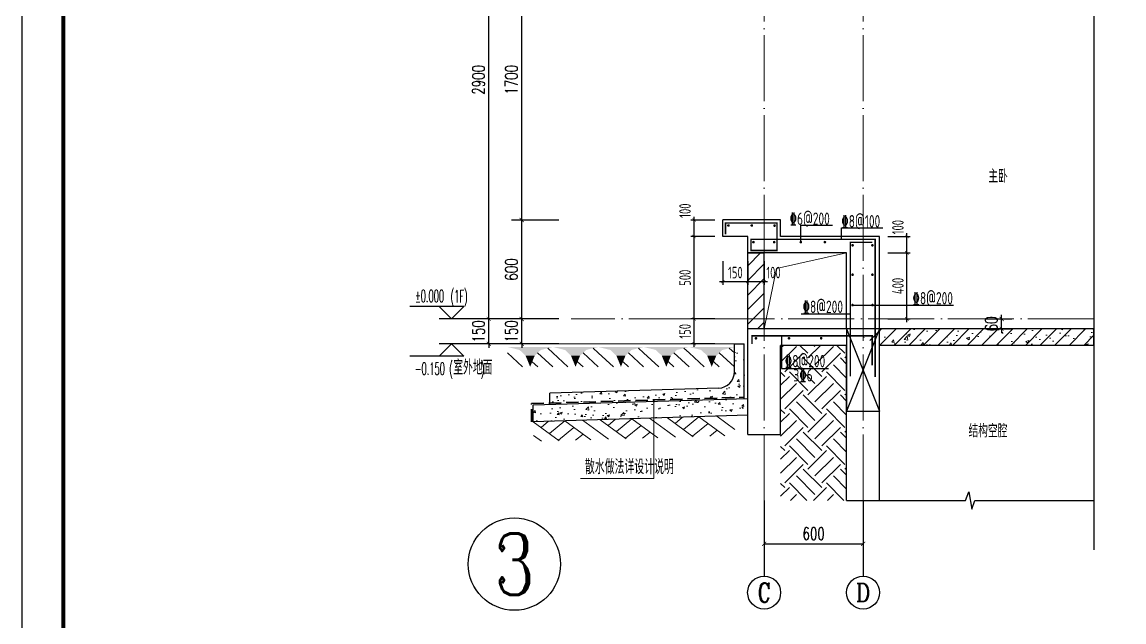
# Model space of a CAD drawing. Extents: x -668857 to 143095, y -247466 to 228182.
# Drawn here: x 13935 to 20617, y 150746 to 154384 of the extents above; entities that cross this region are included whole.
import ezdxf
from ezdxf.enums import TextEntityAlignment as Align

# ---------------------------------------------------------------- set-up
doc = ezdxf.new("R2010")
doc.units = 0
doc.header["$LTSCALE"] = 1000
doc.linetypes.add('DASH', pattern=[0.35, 0.25, -0.1])
doc.linetypes.add('DOTE', pattern=[2.42, 2, -0.2, 0.02, -0.2])
doc.layers.get('0').update_dxf_attribs({"linetype": 'CONTINUOUS'})
doc.layers.get('DEFPOINTS').update_dxf_attribs({"linetype": 'CONTINUOUS'})
for name, color, linetype in [('A-AXIS_TEXT', 7, 'CONTINUOUS'), ('AXIS', 3, 'CONTINUOUS'), ('COLUMN', 4, 'CONTINUOUS'), ('DIM', 2, 'CONTINUOUS'), ('DIM_ELEV', 3, 'CONTINUOUS'), ('DIM_SYMB', 3, 'CONTINUOUS'), ('PUB_DIM', 3, 'CONTINUOUS'), ('PUB_TEXT', 2, 'CONTINUOUS'), ('REIN', 6, 'CONTINUOUS'), ('S-大样-砼线', 7, 'CONTINUOUS'), ('S-引出线', 40, 'CONTINUOUS'), ('TEXT', 2, 'CONTINUOUS'), ('WALL', 5, 'CONTINUOUS'), ('yichutu', 7, 'CONTINUOUS'), ('立面-看线', 251, 'CONTINUOUS')]:
    doc.layers.add(name, color=color, linetype=linetype)
for name, color, linetype, lineweight in [('AXIS_TEXT', 7, 'CONTINUOUS', 20), ('DOTE', 19, 'DOTE', 9), ('PUB_HATCH', 8, 'CONTINUOUS', 9), ('图框', 9, 'CONTINUOUS', 18), ('填充', 251, 'CONTINUOUS', 5), ('平面-排水沟', 86, 'CONTINUOUS', 15), ('立面-中轮廓线', 30, 'CONTINUOUS', 35), ('立面-洞口示意', 152, 'CONTINUOUS', 13), ('粉刷', 251, 'CONTINUOUS', 9)]:
    doc.layers.add(name, color=color, linetype=linetype, lineweight=lineweight)
doc.styles.add('_TCH_AXIS', font='COMPLEX', dxfattribs={"bigfont": 'GBCBIG'})
doc.styles.add('_TCH_DIM', font='SIMPLEX.shx', dxfattribs={"width": 0.7, "bigfont": 'GBCBIG.shx'})
doc.styles.add('_TCH_DIM_T3', font='SIMPLEX', dxfattribs={"width": 0.705882, "bigfont": 'GBCBIG'})
doc.styles.add('COMPLEX', font='COMPLEX')
doc.styles.add('DIM_FONT_T3', font='SIMPLEX', dxfattribs={"width": 0.705882, "bigfont": 'GBCBIG'})
doc.styles.add('TSSD_DIMENSION', font='Tssdeng.shx', dxfattribs={"width": 0.7, "bigfont": 'tssdchn.shx'})
doc.styles.add('TSSD_REIN', font='tssdeng.shx', dxfattribs={"width": 0.7, "height": 300, "bigfont": 'tssdchn.shx'})
doc.dimstyles.new('_TCH_ARCH&&25', dxfattribs={"dimtxt": 74.375, "dimasz": 25, "dimexe": 62.5, "dimexo": 75, "dimgap": 25, "dimtad": 1, "dimdec": 0, "dimzin": 0, "dimdsep": 46, "dimtxsty": '_TCH_DIM_T3', "dimblk": 'ARCHTICK', "dimcen": 0.09, "dimclrt": 7, "dimazin": 0, "dimtfac": 1, "dimtdec": 0, "dimtix": 1, "dimtmove": 2, "dimatfit": 3, "dimldrblk": 'ARCHTICK', "dimfxl": 0, "dimtolj": 1, "dimtzin": 0, "dimarcsym": 0})
doc.dimstyles.new('TSSD_20_20', dxfattribs={"dimtxt": 60, "dimasz": 20, "dimexe": 20, "dimexo": 50, "dimgap": 20, "dimtad": 1, "dimdec": 0, "dimzin": 0, "dimdsep": 46, "dimtxsty": 'TSSD_DIMENSION', "dimblk": 'ARCHTICK', "dimblk1": 'ARCHTICK', "dimblk2": 'ARCHTICK', "dimcen": 0, "dimdle": 20, "dimclrt": 7, "dimadec": 0, "dimazin": 0, "dimtfac": 1, "dimtdec": 0, "dimtix": 1, "dimtmove": 2, "dimatfit": 3, "dimfxl": 0, "dimtolj": 1, "dimtzin": 0, "dimarcsym": 0})
pattern_1 = [(50, (28072.99, 249033.25), (143.452037, -12.550427), [15, -165]), (355, (28072.99, 249033.25), (-27.750267, 150.438427), [12, -132]), (100.4514, (28084.94, 249032.2), (115.701876, 137.88791), [12.74804, -140.22842]), (46.1842, (28072.99, 249073.25), (213.44821, -33.1038), [22.5, -247.5]), (96.6356, (28090.77, 249070.5), (186.93254, 194.82357), [19.12206, -210.3426]), (351.1842, (28072.99, 249073.25), (186.93239, 194.82372), [18, -198]), (21, (28092.99, 249063.25), (119.38141, -80.52378), [15, -165]), (326, (28092.99, 249063.25), (48.663066, 145.03001), [12, -132]), (71.4514, (28102.93, 249056.54), (168.044526, 64.5061), [12.74804, -140.22842]), (37.5, (28072.986, 249033.25), (2.431971, 66.578771), [0, -130.4, 0, -134, 0, -132.5]), (7.5, (28072.986, 249033.25), (52.613907, 78.882342), [0, -76.4, 0, -127.4, 0, -50.5]), (327.5, (28028.386, 249033.25), (106.764487, -4.510974), [0, -50, 0, -156, 0, -207]), (317.5, (28008.39, 249033.25), (116.637234, 20.020996), [0, -65, 0, -103.6, 0, -147])]

# ---------------------------------------------------------------- blocks, each defined once
blk = doc.blocks.new('GFDDDDRG')
at = {"layer": '图框'}
blk.add_lwpolyline([(923310, -107437), (923310, -159999), (893610, -159999), (893610, -107437)], close=True, dxfattribs=at)
blk.add_lwpolyline([(923310, -107437), (923310, -159999), (893610, -159999), (893610, -107437)], close=True, dxfattribs=at)
at = {"layer": '图框', "const_width": 50}
blk.add_lwpolyline([(894110, -159499), (922810, -159499), (922810, -108687), (894110, -108687)], close=True, dxfattribs=at)
blk = doc.blocks.new('$LINEPAT$素土夯实')
at = {"color": 0}
for p, q in [((0, -210), (210, 0)), ((120, -300), (420, 0)), ((420, 0), (608, -188)), ((495, -300), (795, 0)), ((615, 0), (705, -90)), ((315, -105), (502, -293)), ((210, -210), (300, -300)), ((705, -300), (795, -210))]:
    blk.add_line(p, q, dxfattribs=at)
blk = doc.blocks.new('$LinePat$自然土壤')
at = {"color": 0}
for p, q in [((0, -90), (71, -19)), ((0, -300), (211, -89)), ((420, -300), (630, -90)), ((210, -300), (286, -224))]:
    blk.add_line(p, q, dxfattribs=at)
for points in [[(0, 0), (630, 0), (168, -45), (462, -45)], [(168, -45), (462, -45), (252, -132), (378, -132)], [(252, -132), (378, -132), (315, -300)]]:
    blk.add_solid(points, dxfattribs=at)
blk = doc.blocks.new('sanshui')
at = {"layer": '粉刷'}
h = blk.add_hatch(dxfattribs=at)
h.set_pattern_fill('混凝土', color=256, scale=20)
h.set_pattern_definition(pattern_1)
edge = h.paths.add_edge_path()
edge.add_line((346317.8, 427329.6), (346257.8, 427329.6))
edge.add_line((346257.8, 427329.6), (346257.8, 427160.3))
edge.add_arc((346157.8, 427160.3), 100, 271.71836, 360, ccw=False)
edge.add_line((346160.8, 427060.3), (345137.8, 427029.6))
edge.add_line((345137.8, 427029.6), (345137.8, 426969.6))
edge.add_line((345137.8, 426969.6), (346317.8, 427005))
edge.add_line((346317.8, 427005), (346317.8, 427329.6))
h = blk.add_hatch(dxfattribs=at)
h.set_pattern_fill('混凝土', color=256, scale=20)
h.set_pattern_definition(pattern_1)
h.paths.add_polyline_path([(346337.8, 426895.6), (346337.8, 426995.6), (345037.8, 426956.6), (345037.8, 426856.6)])
at = {"layer": 'COLUMN'}
for p, q in [((346257.8, 427329.6), (346317.8, 427329.6)), ((346257.8, 427160.3), (346257.8, 427329.6)), ((346317.8, 426995), (346317.8, 427329.6)), ((346160.8, 427060.3), (345137.8, 427029.6)), ((346338.1, 426995.6), (345037.8, 426956.6)), ((345137.8, 426959.6), (345137.8, 427029.6)), ((345037.8, 426856.6), (345037.8, 426956.6)), ((346338.1, 426895.6), (345037.8, 426856.6))]:
    blk.add_line(p, q, dxfattribs=at)
blk.add_arc((346157.8, 427160.3), 100, 271.71836, 0, dxfattribs=at)
at = {"layer": '立面-中轮廓线', "linetype": 'DASH', "ltscale": 0.3}
blk.add_lwpolyline([(345027.8, 426856.6), (345027.8, 426966.3), (346317.8, 427005)], dxfattribs=at)
at = {"layer": '粉刷'}
blk.add_line((344881.5, 427329.6), (346257.8, 427329.6), dxfattribs=at)
at = {"layer": '粉刷', "yscale": 0.4, "zscale": 0.4}
for name, p, xscale, rotation in [('$LinePat$自然土壤', (345156.8, 427309.6), -0.4369306507241237, 359.9999999999903), ('$LinePat$自然土壤', (345432, 427309.6), -0.4369306507241237, 359.9999999999903), ('$LinePat$自然土壤', (345707.3, 427309.6), -0.4369306507241237, 359.9999999999903), ('$LinePat$自然土壤', (345982.6, 427309.6), -0.4369306507241237, 359.9999999999903), ('$LinePat$自然土壤', (346257.8, 427309.6), -0.4369306507241237, 359.9999999999903), ('$LINEPAT$素土夯实', (345444.5, 426868.8), -0.5117605352322558, 1.718358001643932), ('$LINEPAT$素土夯实', (345851.2, 426881), -0.5117605352322558, 1.718358001643932), ('$LINEPAT$素土夯实', (346257.8, 426893.2), -0.5117605352322558, 1.718358001643932)]:
    blk.add_blockref(name, p, dxfattribs=dict(at, xscale=xscale, rotation=rotation))
blk = doc.blocks.new('yct-1051-594-26275-14850-25-1002.0')
at = {"layer": 'yichutu', "color": 7}
blk.add_lwpolyline([(0, 0), (0, 14850), (26275, 14850), (26275, 0)], close=True, dxfattribs=at)
blk = doc.blocks.new('_ArchTick')
at = {"color": 0, "linetype": 'ByBlock', "const_width": 0.15}
blk.add_lwpolyline([(-0.5, -0.5), (0.5, 0.5)], dxfattribs=at)
blk = doc.blocks.new('*D2972')
at = {"layer": 'DEFPOINTS', "color": 0}
for p in [(19709.5, 152583.2), (19875.4, 152583.2), (19709.5, 152523.2)]:
    blk.add_point(p, dxfattribs=at)
at = {"layer": 'PUB_DIM', "color": 0, "lineweight": -2}
for p, q in [((19784.5, 152583.2), (19937.9, 152583.2)), ((19875.4, 152583.2), (19875.4, 152608.2)), ((19875.4, 152523.2), (19875.4, 152583.2)), ((19784.5, 152523.2), (19937.9, 152523.2)), ((19875.4, 152523.2), (19875.4, 152498.2))]:
    blk.add_line(p, q, dxfattribs=at)
at = {"layer": 'PUB_DIM', "color": 0, "lineweight": -2, "xscale": 25, "yscale": 25, "zscale": 25}
for p, rotation in [((19875.4, 152583.2), 270), ((19875.4, 152523.2), 90)]:
    blk.add_blockref('_ArchTick', p, dxfattribs=dict(at, rotation=rotation))
at = {"layer": 'PUB_DIM', "color": 7, "insert": (19813.3, 152553.2), "char_height": 74.38, "attachment_point": 5, "rotation": 90, "style": '_TCH_DIM_T3'}
blk.add_mtext('\\A1;60', dxfattribs=at)
blk = doc.blocks.new('*D2973')
at = {"layer": 'DEFPOINTS', "color": 0}
for p in [(18185.3, 152983.2), (18335.3, 152983.2), (18335.3, 152809.5)]:
    blk.add_point(p, dxfattribs=at)
at = {"layer": 'DIM', "color": 0, "lineweight": -2}
for p, q in [((18185.3, 152933.2), (18185.3, 152789.5)), ((18335.3, 152933.2), (18335.3, 152789.5)), ((18165.3, 152809.5), (18355.3, 152809.5))]:
    blk.add_line(p, q, dxfattribs=at)
at = {"layer": 'DIM', "color": 0, "lineweight": -2, "xscale": 20, "yscale": 20, "zscale": 20, "rotation": 180}
blk.add_blockref('_ArchTick', (18185.3, 152809.5), dxfattribs=at)
at = {"layer": 'DIM', "color": 0, "lineweight": -2, "xscale": 20, "yscale": 20, "zscale": 20}
blk.add_blockref('_ArchTick', (18335.3, 152809.5), dxfattribs=at)
at = {"layer": 'DIM', "color": 7, "insert": (18260.3, 152864.5), "char_height": 70, "attachment_point": 5, "style": 'TSSD_DIMENSION'}
blk.add_mtext('\\A1;150', dxfattribs=at)
blk = doc.blocks.new('*D2974')
at = {"layer": 'DEFPOINTS', "color": 0}
for p in [(18335.3, 152983.2), (18435.3, 152983.2), (18435.3, 152809.5)]:
    blk.add_point(p, dxfattribs=at)
at = {"layer": 'DIM', "color": 0, "lineweight": -2}
for p, q in [((18335.3, 152933.2), (18335.3, 152789.5)), ((18435.3, 152933.2), (18435.3, 152789.5)), ((18315.3, 152809.5), (18455.3, 152809.5))]:
    blk.add_line(p, q, dxfattribs=at)
at = {"layer": 'DIM', "color": 0, "lineweight": -2, "xscale": 20, "yscale": 20, "zscale": 20, "rotation": 180}
blk.add_blockref('_ArchTick', (18335.3, 152809.5), dxfattribs=at)
at = {"layer": 'DIM', "color": 0, "lineweight": -2, "xscale": 20, "yscale": 20, "zscale": 20}
blk.add_blockref('_ArchTick', (18435.3, 152809.5), dxfattribs=at)
at = {"layer": 'DIM', "color": 7, "insert": (18491.7, 152864.5), "char_height": 70, "attachment_point": 5, "style": 'TSSD_DIMENSION'}
blk.add_mtext('\\A1;100', dxfattribs=at)
blk = doc.blocks.new('*D2975')
at = {"layer": 'AXIS', "color": 0, "lineweight": -2}
for p, q in [((18435.3, 151408.2), (18435.3, 151156.7)), ((19035.3, 151408.2), (19035.3, 151156.7)), ((18435.3, 151219.2), (19035.3, 151219.2))]:
    blk.add_line(p, q, dxfattribs=at)
at = {"layer": 'DEFPOINTS', "color": 0}
for p in [(18435.3, 151483.2), (19035.3, 151483.2), (19035.3, 151219.2)]:
    blk.add_point(p, dxfattribs=at)
at = {"layer": 'AXIS', "color": 0, "lineweight": -2, "xscale": 25, "yscale": 25, "zscale": 25, "rotation": 180}
blk.add_blockref('_ArchTick', (18435.3, 151219.2), dxfattribs=at)
at = {"layer": 'AXIS', "color": 0, "lineweight": -2, "xscale": 25, "yscale": 25, "zscale": 25}
blk.add_blockref('_ArchTick', (19035.3, 151219.2), dxfattribs=at)
at = {"layer": 'AXIS', "color": 7, "insert": (18735.3, 151281.4), "char_height": 74.38, "attachment_point": 5, "style": '_TCH_DIM_T3'}
blk.add_mtext('\\A1;600', dxfattribs=at)
blk = doc.blocks.new('*D2976')
at = {"layer": 'DEFPOINTS', "color": 0}
for p in [(18010.6, 153183.2), (18185.3, 153183.2), (18185.3, 153083.2)]:
    blk.add_point(p, dxfattribs=at)
at = {"layer": 'DIM', "color": 0, "lineweight": -2}
for p, q in [((18135.3, 153183.2), (17990.6, 153183.2)), ((18010.6, 153063.2), (18010.6, 153203.2)), ((18135.3, 153083.2), (17990.6, 153083.2))]:
    blk.add_line(p, q, dxfattribs=at)
at = {"layer": 'DIM', "color": 0, "lineweight": -2, "xscale": 20, "yscale": 20, "zscale": 20}
for p, rotation in [((18010.6, 153183.2), 90), ((18010.6, 153083.2), 270)]:
    blk.add_blockref('_ArchTick', p, dxfattribs=dict(at, rotation=rotation))
at = {"layer": 'DIM', "color": 7, "insert": (17955.6, 153239.7), "char_height": 70, "attachment_point": 5, "rotation": 90, "style": 'TSSD_DIMENSION'}
blk.add_mtext('\\A1;100', dxfattribs=at)
blk = doc.blocks.new('*D2977')
at = {"layer": 'DEFPOINTS', "color": 0}
for p in [(18010.6, 153083.2), (18185.3, 153083.2), (18185.3, 152583.2)]:
    blk.add_point(p, dxfattribs=at)
at = {"layer": 'DIM', "color": 0, "lineweight": -2}
for p, q in [((18135.3, 153083.2), (17990.6, 153083.2)), ((18010.6, 152563.2), (18010.6, 153103.2)), ((18135.3, 152583.2), (17990.6, 152583.2))]:
    blk.add_line(p, q, dxfattribs=at)
at = {"layer": 'DIM', "color": 0, "lineweight": -2, "xscale": 20, "yscale": 20, "zscale": 20}
for p, rotation in [((18010.6, 153083.2), 90), ((18010.6, 152583.2), 270)]:
    blk.add_blockref('_ArchTick', p, dxfattribs=dict(at, rotation=rotation))
at = {"layer": 'DIM', "color": 7, "insert": (17955.6, 152833.2), "char_height": 70, "attachment_point": 5, "rotation": 90, "style": 'TSSD_DIMENSION'}
blk.add_mtext('\\A1;500', dxfattribs=at)
blk = doc.blocks.new('*D2978')
at = {"layer": 'DEFPOINTS', "color": 0}
for p in [(18010.6, 152583.2), (18185.3, 152583.2), (18185.3, 152433.2)]:
    blk.add_point(p, dxfattribs=at)
at = {"layer": 'DIM', "color": 0, "lineweight": -2}
for p, q in [((18135.3, 152583.2), (17990.6, 152583.2)), ((18010.6, 152413.2), (18010.6, 152603.2)), ((18135.3, 152433.2), (17990.6, 152433.2))]:
    blk.add_line(p, q, dxfattribs=at)
at = {"layer": 'DIM', "color": 0, "lineweight": -2, "xscale": 20, "yscale": 20, "zscale": 20}
for p, rotation in [((18010.6, 152583.2), 90), ((18010.6, 152433.2), 270)]:
    blk.add_blockref('_ArchTick', p, dxfattribs=dict(at, rotation=rotation))
at = {"layer": 'DIM', "color": 7, "insert": (17955.6, 152508.2), "char_height": 70, "attachment_point": 5, "rotation": 90, "style": 'TSSD_DIMENSION'}
blk.add_mtext('\\A1;150', dxfattribs=at)
blk = doc.blocks.new('*D2979')
at = {"layer": 'DEFPOINTS', "color": 0}
for p in [(19135.3, 153083.2), (19301.2, 153083.2), (19135.3, 152983.2)]:
    blk.add_point(p, dxfattribs=at)
at = {"layer": 'DIM', "color": 0, "lineweight": -2}
for p, q in [((19185.3, 153083.2), (19321.2, 153083.2)), ((19301.2, 152963.2), (19301.2, 153103.2)), ((19185.3, 152983.2), (19321.2, 152983.2))]:
    blk.add_line(p, q, dxfattribs=at)
at = {"layer": 'DIM', "color": 0, "lineweight": -2, "xscale": 20, "yscale": 20, "zscale": 20}
for p, rotation in [((19301.2, 153083.2), 90), ((19301.2, 152983.2), 270)]:
    blk.add_blockref('_ArchTick', p, dxfattribs=dict(at, rotation=rotation))
at = {"layer": 'DIM', "color": 7, "insert": (19246.2, 153139.7), "char_height": 70, "attachment_point": 5, "rotation": 90, "style": 'TSSD_DIMENSION'}
blk.add_mtext('\\A1;100', dxfattribs=at)
blk = doc.blocks.new('*D2980')
at = {"layer": 'DEFPOINTS', "color": 0}
for p in [(16965.1, 152583.2), (17265.1, 152583.2), (17265.1, 152432.8)]:
    blk.add_point(p, dxfattribs=at)
at = {"layer": 'PUB_DIM', "color": 0, "lineweight": -2}
for p, q in [((17190.1, 152583.2), (16902.6, 152583.2)), ((16965.1, 152583.2), (16965.1, 152608.2)), ((16965.1, 152432.8), (16965.1, 152583.2)), ((17190.1, 152432.8), (16902.6, 152432.8)), ((16965.1, 152432.8), (16965.1, 152407.8))]:
    blk.add_line(p, q, dxfattribs=at)
at = {"layer": 'PUB_DIM', "color": 0, "lineweight": -2, "xscale": 25, "yscale": 25, "zscale": 25}
for p, rotation in [((16965.1, 152583.2), 270), ((16965.1, 152432.8), 90)]:
    blk.add_blockref('_ArchTick', p, dxfattribs=dict(at, rotation=rotation))
at = {"layer": 'PUB_DIM', "color": 7, "insert": (16902.9, 152508), "char_height": 74.38, "attachment_point": 5, "rotation": 90, "style": '_TCH_DIM_T3'}
blk.add_mtext('\\A1;150', dxfattribs=at)
blk = doc.blocks.new('*D2981')
at = {"layer": 'DEFPOINTS', "color": 0}
for p in [(16965.1, 153183.2), (17265.1, 153183.2), (17265.1, 152583.2)]:
    blk.add_point(p, dxfattribs=at)
at = {"layer": 'PUB_DIM', "color": 0, "lineweight": -2}
for p, q in [((17190.1, 153183.2), (16902.6, 153183.2)), ((16965.1, 152583.2), (16965.1, 153183.2)), ((17190.1, 152583.2), (16902.6, 152583.2))]:
    blk.add_line(p, q, dxfattribs=at)
at = {"layer": 'PUB_DIM', "color": 0, "lineweight": -2, "xscale": 25, "yscale": 25, "zscale": 25}
for p, rotation in [((16965.1, 153183.2), 90), ((16965.1, 152583.2), 270)]:
    blk.add_blockref('_ArchTick', p, dxfattribs=dict(at, rotation=rotation))
at = {"layer": 'PUB_DIM', "color": 7, "insert": (16902.9, 152883.2), "char_height": 74.38, "attachment_point": 5, "rotation": 90, "style": '_TCH_DIM_T3'}
blk.add_mtext('\\A1;600', dxfattribs=at)
blk = doc.blocks.new('*D2982')
at = {"layer": 'DEFPOINTS', "color": 0}
for p in [(16965.1, 154883.2), (17265.1, 154883.2), (17265.1, 153183.2)]:
    blk.add_point(p, dxfattribs=at)
at = {"layer": 'PUB_DIM', "color": 0, "lineweight": -2}
for p, q in [((17190.1, 154883.2), (16902.6, 154883.2)), ((16965.1, 153183.2), (16965.1, 154883.2)), ((17190.1, 153183.2), (16902.6, 153183.2))]:
    blk.add_line(p, q, dxfattribs=at)
at = {"layer": 'PUB_DIM', "color": 0, "lineweight": -2, "xscale": 25, "yscale": 25, "zscale": 25}
for p, rotation in [((16965.1, 154883.2), 90), ((16965.1, 153183.2), 270)]:
    blk.add_blockref('_ArchTick', p, dxfattribs=dict(at, rotation=rotation))
at = {"layer": 'PUB_DIM', "color": 7, "insert": (16902.9, 154033.2), "char_height": 74.38, "attachment_point": 5, "rotation": 90, "style": '_TCH_DIM_T3'}
blk.add_mtext('\\A1;1700', dxfattribs=at)
blk = doc.blocks.new('*D3000')
at = {"layer": 'DEFPOINTS', "color": 0}
for p in [(16765.1, 152583.2), (17265.1, 152583.2), (17265.1, 152432.8)]:
    blk.add_point(p, dxfattribs=at)
at = {"layer": 'PUB_DIM', "color": 0, "lineweight": -2}
for p, q in [((17190.1, 152583.2), (16702.6, 152583.2)), ((16765.1, 152583.2), (16765.1, 152608.2)), ((16765.1, 152432.8), (16765.1, 152583.2)), ((17190.1, 152432.8), (16702.6, 152432.8)), ((16765.1, 152432.8), (16765.1, 152407.8))]:
    blk.add_line(p, q, dxfattribs=at)
at = {"layer": 'PUB_DIM', "color": 0, "lineweight": -2, "xscale": 25, "yscale": 25, "zscale": 25}
for p, rotation in [((16765.1, 152583.2), 270), ((16765.1, 152432.8), 90)]:
    blk.add_blockref('_ArchTick', p, dxfattribs=dict(at, rotation=rotation))
at = {"layer": 'PUB_DIM', "color": 7, "insert": (16702.9, 152508), "char_height": 74.38, "attachment_point": 5, "rotation": 90, "style": '_TCH_DIM_T3'}
blk.add_mtext('\\A1;150', dxfattribs=at)
blk = doc.blocks.new('*D3001')
at = {"layer": 'DEFPOINTS', "color": 0}
for p in [(16765.1, 155483.2), (17265.1, 155483.2), (17265.1, 152583.2)]:
    blk.add_point(p, dxfattribs=at)
at = {"layer": 'PUB_DIM', "color": 0, "lineweight": -2}
for p, q in [((17190.1, 155483.2), (16702.6, 155483.2)), ((16765.1, 152583.2), (16765.1, 155483.2)), ((17190.1, 152583.2), (16702.6, 152583.2))]:
    blk.add_line(p, q, dxfattribs=at)
at = {"layer": 'PUB_DIM', "color": 0, "lineweight": -2, "xscale": 25, "yscale": 25, "zscale": 25}
for p, rotation in [((16765.1, 155483.2), 90), ((16765.1, 152583.2), 270)]:
    blk.add_blockref('_ArchTick', p, dxfattribs=dict(at, rotation=rotation))
at = {"layer": 'PUB_DIM', "color": 7, "insert": (16702.9, 154033.2), "char_height": 74.38, "attachment_point": 5, "rotation": 90, "style": '_TCH_DIM_T3'}
blk.add_mtext('\\A1;2900', dxfattribs=at)
blk = doc.blocks.new('_AXISO')
blk.add_circle((0, 0), 0.5)
at = {"layer": 'A-AXIS_TEXT', "style": 'COMPLEX', "width": 1.041667}
blk.add_attdef('A', text='', height=0.56, dxfattribs=at).set_placement((-0.25, -0.28), (0.25, -0.28), align=Align.FIT)
blk = doc.blocks.new('20210809.02264474')
at = {"layer": 'REIN', "const_width": 9}
for points in [[(87154.5, 67468.2), (87154.5, 67535.4), (87466.6, 67535.4), (87466.6, 67369.4), (87309.3, 67369.4), (87309.3, 67436.6), (88061.9, 67436.6), (88061.9, 66601.6)], [(87910.8, 66607.2), (87910.8, 67418.4), (88045.5, 67418.4)], [(87315.3, 66801.7), (87315.3, 66852.1), (88043.8, 66852.1), (88043.8, 66672.6)]]:
    blk.add_lwpolyline(points, dxfattribs=at)
at = {"layer": 'REIN', "const_width": 8}
for points in [[(87167.8, 67520.8, 1), (87175.8, 67520.8, 1)], [(87309.3, 67520.8, 1), (87317.3, 67520.8, 1)], [(87447.5, 67519.9, 1), (87455.5, 67519.9, 1)], [(87319.5, 67419.9, 1), (87327.5, 67419.9, 1)], [(87445.5, 67419.9, 1), (87453.5, 67419.9, 1)], [(87606.9, 67419.9, 1), (87614.9, 67419.9, 1)], [(87752.9, 67419.9, 1), (87760.9, 67419.9, 1)], [(87920.5, 67400.7, 1), (87928.5, 67400.7, 1)], [(88041.3, 67400.7, 1), (88049.3, 67400.7, 1)], [(87920.5, 67222.4, 1), (87928.5, 67222.4, 1)], [(88041.3, 67222.4, 1), (88049.3, 67222.4, 1)], [(87920.5, 67038.2, 1), (87928.5, 67038.2, 1)], [(88041.3, 67038.2, 1), (88049.3, 67038.2, 1)], [(87334.7, 66837, 1), (87342.7, 66837, 1)], [(87535.2, 66837, 1), (87543.2, 66837, 1)], [(87730.4, 66837, 1), (87738.4, 66837, 1)]]:
    blk.add_lwpolyline(points, format="xyb", close=True, dxfattribs=at)
at = {"layer": 'S-引出线'}
for p, q in [((87610.9, 67419.9), (87610.9, 67523.1)), ((87610.9, 67523.1), (87803.1, 67523.1)), ((87924.5, 67038.2), (88536.4, 67038.2)), ((87613.5, 66985.2), (87910.8, 66985.2)), ((87493.6, 66852.1), (87493.6, 66653.9)), ((87493.6, 66653.9), (87778.8, 66653.9))]:
    blk.add_line(p, q, dxfattribs=at)
blk.add_lwpolyline([(87857.5, 67436.6), (87857.5, 67507.5), (88108.6, 67507.5)], dxfattribs=at)
at = {"layer": 'TEXT', "style": 'TSSD_REIN', "width": 0.7}
for s, p in [('%%1326@200', (87543, 67524.5)), ('%%1328@100', (87856.5, 67509)), ('%%1328@200', (88288.3, 67042.3)), ('%%1328@200', (87621.6, 66990.2)), ('%%1328@200', (87514, 66661)), ('3%%1326', (87566.3, 66575.2))]:
    blk.add_text(s, height=75, rotation=0, dxfattribs=at).set_placement(p)
blk = doc.blocks.new('20210809.03232467')
at = {"layer": 'S-大样-砼线'}
for p, q in [((87154.5, 67080.9), (87354.5, 66580.9)), ((87354.5, 67080.9), (87154.5, 66580.9))]:
    blk.add_line(p, q, dxfattribs=at)
blk.add_lwpolyline([(87354.5, 67080.9), (87154.5, 67080.9), (87154.5, 66580.9), (87354.5, 66580.9)], close=True, dxfattribs=at)
blk = doc.blocks.new('*D3117')
at = {"layer": 'DEFPOINTS', "color": 0}
for p in [(19135.3, 152983.2), (19301.2, 152983.2), (19135.3, 152583.2)]:
    blk.add_point(p, dxfattribs=at)
at = {"layer": 'DIM', "color": 0, "lineweight": -2}
for p, q in [((19185.3, 152983.2), (19321.2, 152983.2)), ((19301.2, 152563.2), (19301.2, 153003.2)), ((19185.3, 152583.2), (19321.2, 152583.2))]:
    blk.add_line(p, q, dxfattribs=at)
at = {"layer": 'DIM', "color": 0, "lineweight": -2, "xscale": 20, "yscale": 20, "zscale": 20}
for p, rotation in [((19301.2, 152983.2), 90), ((19301.2, 152583.2), 270)]:
    blk.add_blockref('_ArchTick', p, dxfattribs=dict(at, rotation=rotation))
at = {"layer": 'DIM', "color": 7, "insert": (19246.2, 152783.2), "char_height": 70, "attachment_point": 5, "rotation": 90, "style": 'TSSD_DIMENSION'}
blk.add_mtext('\\A1;400', dxfattribs=at)

msp = doc.modelspace()

# ---------------------------------------------------------------- hatches: boundary and pattern name
h = msp.add_hatch()
h.set_pattern_fill('普通砖', color=256, scale=25, style=0)
h.set_pattern_definition([(45, (-956095.346, 321071.136), (-44.1941915, 44.1941915), [])])
h.paths.add_polyline_path([(18335.25, 152523.23), (18435.25, 152523.23), (18435.25, 152983.23), (18335.25, 152983.23)])
at = {"layer": 'PUB_HATCH'}
h = msp.add_hatch(dxfattribs=at)
h.set_pattern_fill('钢筋混凝土', color=256, scale=25, style=0)
h.set_pattern_definition([(45, (-956095.346, 321026.26), (-44.194174, 44.194174), []), (50, (-956095.35, 321026.26), (179.315046, -15.688034), [18.75, -206.25]), (355, (-956095.35, 321026.26), (-34.687833, 188.048033), [15, -165]), (100.4514, (-956080.4, 321024.95), (144.627345, 172.359886), [15.935047, -175.285528]), (46.1842, (-956095.35, 321076.26), (266.81026, -41.379754), [28.125, -309.375]), (96.6356, (-956073.1, 321072.8), (233.665676, 243.52947), [23.90257, -262.92825]), (351.1842, (-956095.35, 321076.26), (233.66549, 243.52965), [22.5, -247.5]), (21, (-956070.35, 321063.76), (149.226763, -100.654723), [18.75, -206.25]), (326, (-956070.35, 321063.76), (60.828833, 181.28751), [15, -165]), (71.4514, (-956057.91, 321055.37), (210.055657, 80.632624), [15.935047, -175.285528]), (37.5, (-956095.346, 321026.26), (3.039964, 83.2234635), [0, -163, 0, -167.5, 0, -165.625]), (7.5, (-956095.35, 321026.26), (65.767384, 98.602928), [0, -95.5, 0, -159.25, 0, -63.125]), (327.5, (-956151.096, 321026.26), (133.455609, -5.638718), [0, -62.5, 0, -195, 0, -258.75]), (317.5, (-956176.1, 321026.26), (145.796542, 25.026246), [0, -81.25, 0, -129.5, 0, -183.75])])
h.paths.add_polyline_path([(20433.78, 152523.23), (19135.25, 152523.23), (19035.25, 152473.23), (19135.25, 152423.23), (20433.78, 152423.23)])
at = {"layer": '填充'}
h = msp.add_hatch(dxfattribs=at)
h.set_pattern_fill('EARTH', color=250, scale=50, angle=45, style=0)
h.set_pattern_definition([(45, (-1096563.02, -303710.15), (0, 224.506403), [158.75, -158.75]), (45, (-1096605.12, -303668.05), (0, 224.506403), [158.75, -158.75]), (45, (-1096647.21, -303625.96), (0, 224.506403), [158.75, -158.75]), (135, (-1096647.21, -303597.9), (-224.506403, 0), [158.75, -158.75]), (135, (-1096605.12, -303555.8), (-224.506403, 0), [158.75, -158.75]), (135, (-1096563.02, -303513.7), (-224.506403, 0), [158.75, -158.75])])
h.paths.add_polyline_path([(18935.25, 151483.22), (18935.25, 152423.23), (18535.25, 152423.22), (18535.25, 151483.22)])

# ---------------------------------------------------------------- linework, layer by layer
at = {"layer": 'AXIS'}
for p, q in [((18435.22, 151483.22), (18435.22, 151023.83)), ((19035.22, 151483.22), (19035.22, 151023.83))]:
    msp.add_line(p, q, dxfattribs=at)
at = {"layer": 'AXIS', "color": 6}
msp.add_circle((16920.64, 151096.65), 280, dxfattribs=at)
at = {"layer": 'DIM_ELEV'}
for p, q in [((16615.06, 152658.23), (16287.06, 152658.23)), ((16540.06, 152583.23), (16465.06, 152658.23)), ((16540.06, 152583.23), (16615.06, 152658.23)), ((16965.06, 152583.23), (16465.06, 152583.23)), ((16540.06, 152432.76), (16465.06, 152357.76)), ((16965.06, 152432.76), (16465.06, 152432.76)), ((16540.06, 152432.76), (16615.06, 152357.76)), ((16615.06, 152357.76), (16287.06, 152357.76))]:
    msp.add_line(p, q, dxfattribs=at)
at = {"layer": 'DIM_SYMB'}
for points in [[(20433.78, 170503.23), (20433.78, 160871.35), (20486.28, 160852.24), (20381.28, 160833.73), (20433.78, 160815.1), (20433.78, 151183.22)], [(18935.25, 151483.22), (19656.39, 151483.22), (19675.5, 151535.72), (19694.01, 151430.72), (19712.64, 151483.22), (20433.78, 151483.22)]]:
    msp.add_lwpolyline(points, dxfattribs=at)
at = {"layer": 'DOTE', "color": 1, "linetype": 'DOTE', "ltscale": 0.2}
for p, q in [((18435.25, 151483.22), (18435.25, 171083.23)), ((19035.25, 151483.22), (19035.25, 171083.23)), ((20433.78, 152583.23), (17265.06, 152583.23))]:
    msp.add_line(p, q, dxfattribs=at)
at = {"layer": 'WALL'}
for p, q in [((18535.25, 153183.23), (18185.25, 153183.23)), ((18185.25, 153083.23), (18185.25, 153183.23)), ((18535.25, 153083.23), (18535.25, 153183.23)), ((18335.25, 153083.23), (18185.25, 153083.23)), ((18335.25, 152983.23), (18335.25, 153083.23)), ((19135.25, 153083.23), (18535.25, 153083.23)), ((19135.25, 152523.23), (19135.25, 153083.23)), ((18441.94, 152983.23), (18335.25, 152983.23)), ((18335.25, 152523.23), (18335.25, 152983.23)), ((18335.25, 152983.23), (18435.25, 152983.23)), ((18435.25, 152523.23), (18435.25, 152983.23)), ((18935.25, 152983.23), (18441.94, 152983.23)), ((18935.25, 152523.23), (18935.25, 152983.23)), ((18335.25, 151883.22), (18335.25, 152523.23)), ((18935.25, 152523.23), (18335.25, 152523.23)), ((20433.78, 152523.23), (19135.25, 152523.23)), ((20433.78, 152423.23), (20433.78, 152523.23)), ((18535.25, 151883.22), (18535.25, 152423.23)), ((18935.25, 152423.23), (18535.25, 152423.23)), ((18935.25, 151483.22), (18935.25, 152423.23)), ((20433.78, 152423.23), (19135.25, 152423.23)), ((19135.25, 151483.22), (19135.25, 152423.23)), ((18335.25, 151883.22), (18535.25, 151883.22)), ((18935.25, 151483.22), (19135.25, 151483.22))]:
    msp.add_line(p, q, dxfattribs=at)
at = {"layer": '平面-排水沟'}
for p, q in [((17766.23, 152083.63), (17766.23, 151615.79)), ((17766.23, 151615.79), (17322.1, 151615.79))]:
    msp.add_line(p, q, dxfattribs=at)
at = {"layer": '平面-排水沟', "const_width": 6.67}
msp.add_lwpolyline([(17766.23, 152086.97, 1), (17766.23, 152080.3, 1)], format="xyb", close=True, dxfattribs=at)
at = {"layer": '立面-洞口示意'}
msp.add_lwpolyline([(18435.25, 152523.23), (18509.41, 152889.75), (18935.25, 152983.23)], dxfattribs=at)

# ---------------------------------------------------------------- block references
at = {"xscale": 0.5, "yscale": 0.5, "zscale": 0.5}
msp.add_blockref('GFDDDDRG', (-432869.74, 227309.73), dxfattribs=at)
msp.add_blockref('sanshui', (-328002.87, -274896.41))
at = {"layer": 'AXIS'}
ref = msp.add_blockref('_AXISO', (18435.22, 150923.83), dxfattribs=dict(at, xscale=200, yscale=200, zscale=200))
ref.add_attrib('A', 'C', dxfattribs={"layer": 'AXIS_TEXT', "height": 113.92, "style": '_TCH_AXIS'}).set_placement((18394.53, 150866.87), (18475.91, 150866.87), align=Align.FIT)
ref = msp.add_blockref('_AXISO', (19035.22, 150923.83), dxfattribs=dict(at, xscale=200, yscale=200, zscale=200))
ref.add_attrib('A', 'D', dxfattribs={"layer": 'AXIS_TEXT', "height": 108.81, "style": '_TCH_AXIS'}).set_placement((18991.18, 150869.42), (19079.26, 150869.42), align=Align.FIT)
at = {"layer": 'REIN'}
msp.add_blockref('20210809.02264474', (-68953.4, 85629.07), dxfattribs=at)
at = {"layer": 'yichutu', "rotation": 270}
msp.add_blockref('yct-1051-594-26275-14850-25-1002.0', (13935.15, 173591.25), dxfattribs=at)
at = {"layer": '立面-看线'}
msp.add_blockref('20210809.03232467', (-68219.26, 85442.29), dxfattribs=at)

# ---------------------------------------------------------------- texts
at = {"layer": 'AXIS_TEXT', "color": 6, "style": '_TCH_AXIS'}
msp.add_text('3', height=372.76, dxfattribs=at).set_placement((16796.39, 150910.27), (17044.89, 150910.27), align=Align.FIT)
at = {"layer": 'PUB_TEXT'}
for s, height, style, width, p in [('主卧', 80, 'TSSD_REIN', 0.7, (19794.47, 153408.85)), ('%%P0.000', 74.375, '_TCH_DIM', 0.494118, (16318.06, 152684.48)), ('(1F)', 74.375, '_TCH_DIM', 0.494118, (16533.43, 152683.25)), ('-0.150', 74.375, '_TCH_DIM', 0.494118, (16316.66, 152244.01)), ('(', 74.38, '_TCH_DIM', 0.494118, (16525.38, 152245.23)), ('室外地面', 89.362, '_TCH_DIM', 0.7, (16549.88, 152245.23)), (')', 74.38, '_TCH_DIM', 0.494118, (16716.69, 152245.23)), ('结构空腔', 80, 'TSSD_REIN', 0.7, (19674.27, 151864.64)), ('散水做法详设计说明', 89.362, 'DIM_FONT_T3', 0.705882, (17348.35, 151642.04))]:
    msp.add_text(s, height=height, dxfattribs=dict(at, style=style, width=width)).set_placement(p)

# ---------------------------------------------------------------- dimensions: what is measured, and where the dimension line sits
at = {"layer": 'AXIS'}
dim = msp.add_aligned_dim(p1=(18435.25, 151483.22), p2=(19035.25, 151483.22), distance=-264.03, dimstyle='_TCH_ARCH&&25', dxfattribs=at)
dim.commit()
dim.dimension.update_dxf_attribs({"geometry": '*D2975', "text_midpoint": (18735.25, 151281.38)})
at = {"layer": 'DIM'}
for base, p1, p2, angle, picture, middle in [((18010.64, 153183.23), (18185.25, 153083.23), (18185.25, 153183.23), 90, '*D2976', (17955.64, 153239.67)), ((19301.21, 153083.23), (19135.25, 152983.23), (19135.25, 153083.23), 90, '*D2979', (19246.21, 153139.67)), ((18435.25, 152809.52), (18335.25, 152983.23), (18435.25, 152983.23), 0, '*D2974', (18491.7, 152864.52))]:
    dim = msp.add_linear_dim(base=base, p1=p1, p2=p2, angle=angle, dimstyle='TSSD_20_20', override={"dimtxt": 70}, dxfattribs=at)
    dim.commit()
    dim.dimension.update_dxf_attribs({"geometry": picture, "text_midpoint": middle, "dimtype": 161})
for p1, p2, distance, picture, middle in [((18185.25, 152583.23), (18185.25, 153083.23), 174.61, '*D2977', (17955.64, 152833.23)), ((18185.25, 152983.23), (18335.25, 152983.23), -173.71, '*D2973', (18260.25, 152864.52)), ((19135.25, 152583.23), (19135.25, 152983.23), -165.96, '*D3117', (19246.21, 152783.23)), ((18185.25, 152433.23), (18185.25, 152583.23), 174.61, '*D2978', (17955.64, 152508.23))]:
    dim = msp.add_aligned_dim(p1=p1, p2=p2, distance=distance, dimstyle='TSSD_20_20', override={"dimtxt": 70}, dxfattribs=at)
    dim.commit()
    dim.dimension.update_dxf_attribs({"geometry": picture, "text_midpoint": middle})
at = {"layer": 'PUB_DIM'}
for p1, p2, distance, picture, middle in [((17265.06, 152583.23), (17265.06, 155483.23), 500, '*D3001', (16702.87, 154033.23)), ((17265.06, 153183.23), (17265.06, 154883.23), 300, '*D2982', (16902.87, 154033.23)), ((17265.06, 152583.23), (17265.06, 153183.23), 300, '*D2981', (16902.87, 152883.23)), ((17265.06, 152432.76), (17265.06, 152583.23), 500, '*D3000', (16702.87, 152507.99)), ((17265.06, 152432.76), (17265.06, 152583.23), 300, '*D2980', (16902.87, 152507.99)), ((19709.48, 152523.23), (19709.48, 152583.23), -165.96, '*D2972', (19813.25, 152553.23))]:
    dim = msp.add_aligned_dim(p1=p1, p2=p2, distance=distance, dimstyle='_TCH_ARCH&&25', dxfattribs=at)
    dim.commit()
    dim.dimension.update_dxf_attribs({"geometry": picture, "text_midpoint": middle})

doc.saveas('drawing.dxf')
